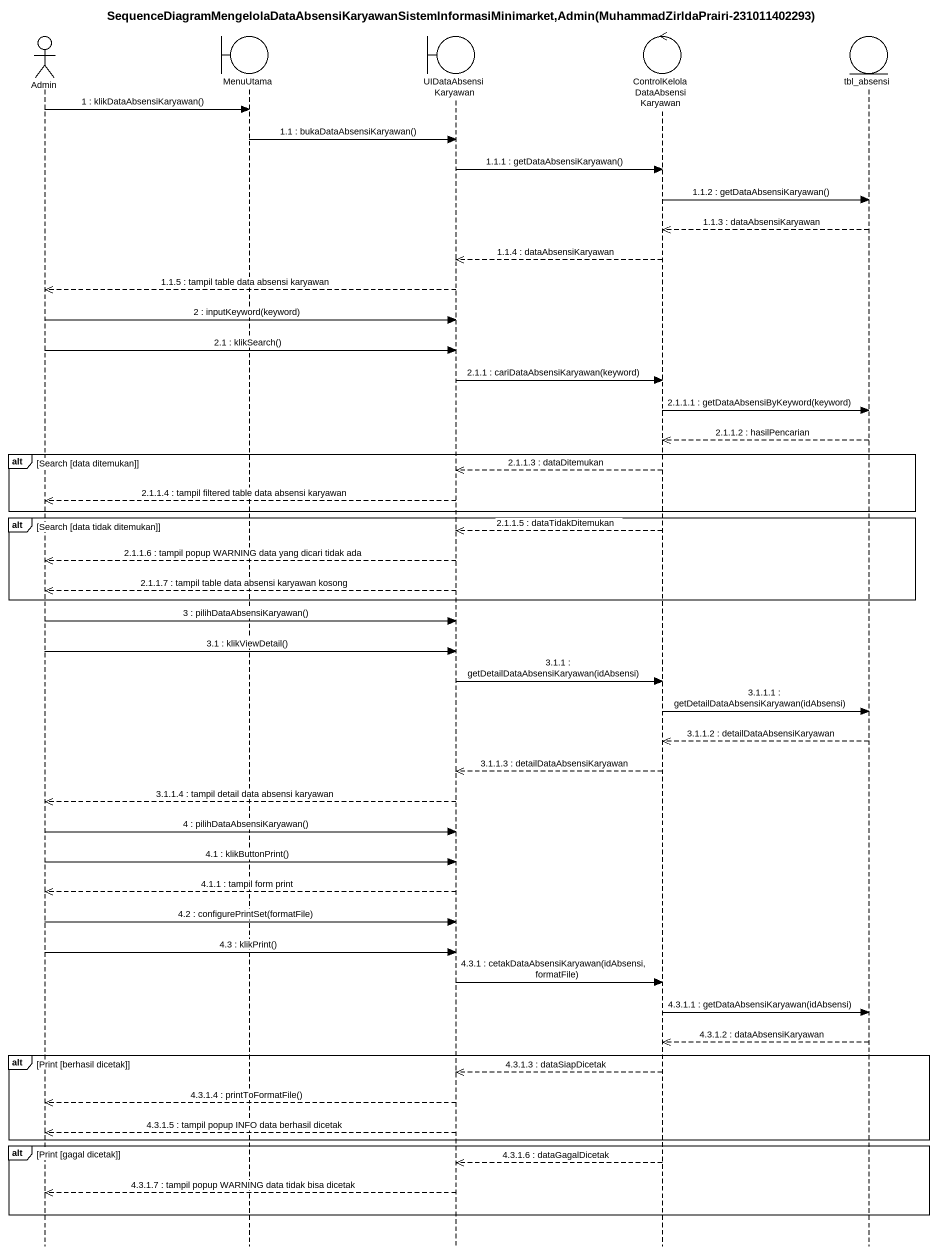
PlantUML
@startuml
title SequenceDiagramMengelolaDataAbsensiKaryawanSistemInformasiMinimarket,Admin(MuhammadZirldaPrairi-231011402293)
hide footbox
actor Admin
boundary MenuUtama
boundary UIDataAbsensiKaryawan
control "ControlKelolaDataAbsensiKaryawan" as ControlKelolaDataAbsensiKary
entity tbl_absensi

Admin -> MenuUtama : 1 : klikDataAbsensiKaryawan()
MenuUtama -> UIDataAbsensiKaryawan : 1.1 : bukaDataAbsensiKaryawan()
UIDataAbsensiKaryawan -> ControlKelolaDataAbsensiKary : 1.1.1 : getDataAbsensiKaryawan()
ControlKelolaDataAbsensiKary -> tbl_absensi : 1.1.2 : getDataAbsensiKaryawan()
tbl_absensi -->> ControlKelolaDataAbsensiKary : 1.1.3 : dataAbsensiKaryawan
ControlKelolaDataAbsensiKary -->> UIDataAbsensiKaryawan : 1.1.4 : dataAbsensiKaryawan
UIDataAbsensiKaryawan -->> Admin : 1.1.5 : tampil table data absensi karyawan
Admin -> UIDataAbsensiKaryawan : 2 : inputKeyword(keyword)
Admin -> UIDataAbsensiKaryawan : 2.1 : klikSearch()
UIDataAbsensiKaryawan -> ControlKelolaDataAbsensiKary : 2.1.1 : cariDataAbsensiKaryawan(keyword)
ControlKelolaDataAbsensiKary -> tbl_absensi : 2.1.1.1 : getDataAbsensiByKeyword(keyword)
tbl_absensi -->> ControlKelolaDataAbsensiKary : 2.1.1.2 : hasilPencarian
alt Search [data ditemukan]
  ControlKelolaDataAbsensiKary -->> UIDataAbsensiKaryawan : 2.1.1.3 : dataDitemukan
  UIDataAbsensiKaryawan -->> Admin : 2.1.1.4 : tampil filtered table data absensi karyawan
end
alt Search [data tidak ditemukan]
  ControlKelolaDataAbsensiKary -->> UIDataAbsensiKaryawan : 2.1.1.5 : dataTidakDitemukan
  UIDataAbsensiKaryawan -->> Admin : 2.1.1.6 : tampil popup WARNING data yang dicari tidak ada
  UIDataAbsensiKaryawan -->> Admin : 2.1.1.7 : tampil table data absensi karyawan kosong
end
Admin -> UIDataAbsensiKaryawan : 3 : pilihDataAbsensiKaryawan()
Admin -> UIDataAbsensiKaryawan : 3.1 : klikViewDetail()
UIDataAbsensiKaryawan -> ControlKelolaDataAbsensiKary : 3.1.1 : getDetailDataAbsensiKaryawan(idAbsensi)
ControlKelolaDataAbsensiKary -> tbl_absensi : 3.1.1.1 : getDetailDataAbsensiKaryawan(idAbsensi)
tbl_absensi -->> ControlKelolaDataAbsensiKary : 3.1.1.2 : detailDataAbsensiKaryawan
ControlKelolaDataAbsensiKary -->> UIDataAbsensiKaryawan : 3.1.1.3 : detailDataAbsensiKaryawan
UIDataAbsensiKaryawan -->> Admin : 3.1.1.4 : tampil detail data absensi karyawan
Admin -> UIDataAbsensiKaryawan : 4 : pilihDataAbsensiKaryawan()
Admin -> UIDataAbsensiKaryawan : 4.1 : klikButtonPrint()
UIDataAbsensiKaryawan -->> Admin : 4.1.1 : tampil form print
Admin -> UIDataAbsensiKaryawan : 4.2 : configurePrintSet(formatFile)
Admin -> UIDataAbsensiKaryawan : 4.3 : klikPrint()
UIDataAbsensiKaryawan -> ControlKelolaDataAbsensiKary : 4.3.1 : cetakDataAbsensiKaryawan(idAbsensi, formatFile)
ControlKelolaDataAbsensiKary -> tbl_absensi : 4.3.1.1 : getDataAbsensiKaryawan(idAbsensi)
tbl_absensi -->> ControlKelolaDataAbsensiKary : 4.3.1.2 : dataAbsensiKaryawan
alt Print [berhasil dicetak]
  ControlKelolaDataAbsensiKary -->> UIDataAbsensiKaryawan : 4.3.1.3 : dataSiapDicetak
  UIDataAbsensiKaryawan -->> Admin : 4.3.1.4 : printToFormatFile()
  UIDataAbsensiKaryawan -->> Admin : 4.3.1.5 : tampil popup INFO data berhasil dicetak
end
alt Print [gagal dicetak]
  ControlKelolaDataAbsensiKary -->> UIDataAbsensiKaryawan : 4.3.1.6 : dataGagalDicetak
  UIDataAbsensiKaryawan -->> Admin : 4.3.1.7 : tampil popup WARNING data tidak bisa dicetak
end
@enduml
